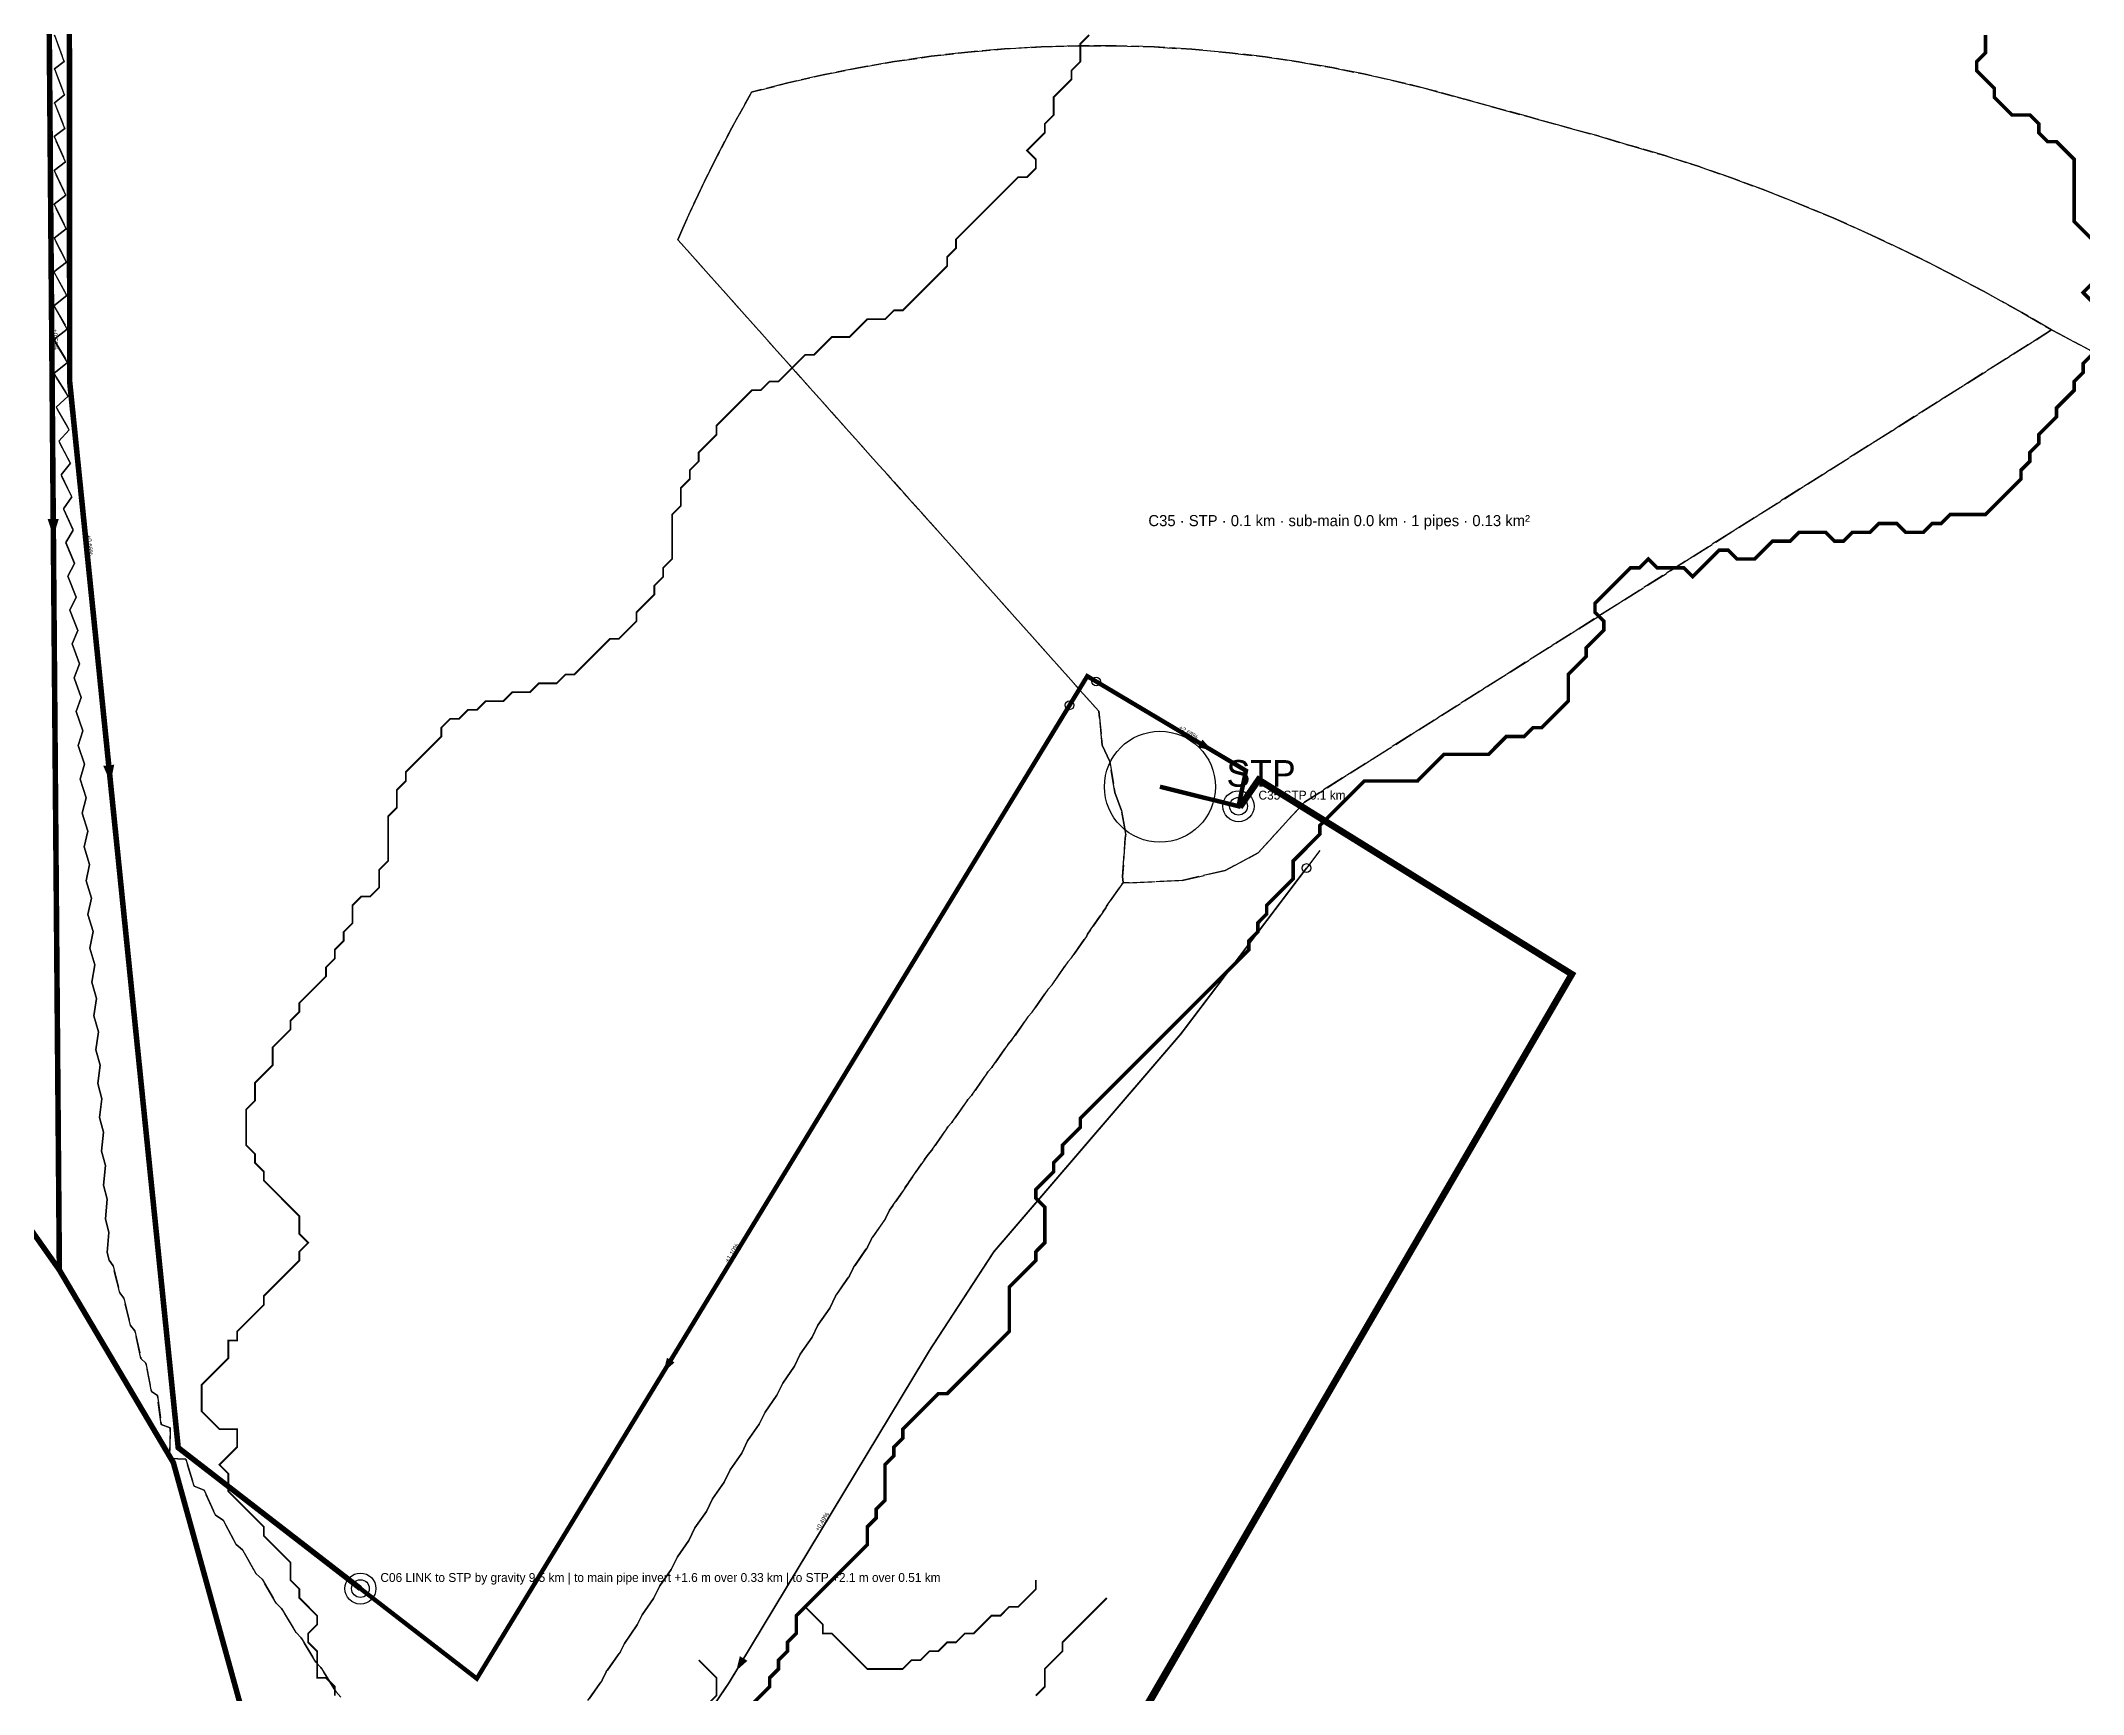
# Model space of a CAD drawing. Header units: metres. Extents: x 442821 to 452274, y 2561971 to 2571293.
# Drawn here: x 443883 to 444803, y 2562944 to 2563689 of the extents above; entities that cross this region are included whole.
import ezdxf
from ezdxf.enums import TextEntityAlignment as Align

# ---------------------------------------------------------------- set-up
doc = ezdxf.new("R2010")
doc.units = ezdxf.units.M
doc.header["$LTSCALE"] = 8
doc.linetypes.add('DASHED', pattern=[1.524, 1.27, -0.254])
for name, color, linetype in [('A_ARROWS', 7, 'Continuous'), ('A_BUILT_2006', 252, 'Continuous'), ('A_CATCH_LABEL', 7, 'Continuous'), ('A_CATCHMENTS', 7, 'Continuous'), ('A_DIRECT_LINK', 6, 'Continuous'), ('A_GRADIENT', 8, 'Continuous'), ('A_HEAD_GAP', 8, 'Continuous'), ('A_HEADS', 8, 'Continuous'), ('A_MAIN_PIPE', 5, 'Continuous'), ('A_OUTLET_LABEL', 7, 'Continuous'), ('A_OUTLETS', 7, 'Continuous'), ('A_STP', 6, 'Continuous'), ('A_STREAMS', 5, 'Continuous')]:
    doc.layers.add(name, color=color, linetype=linetype)

msp = doc.modelspace()

# ---------------------------------------------------------------- linework, layer by layer
at = {"layer": 'A_ARROWS', "color": 1}
for points in [[(443888.1899397363, 2563465.087129984), (443885.62462397665, 2563473.0664253826), (443890.62445690087, 2563473.107299944)], [(444196.0535400715, 2562954.1401409484), (444197.6490700511, 2562960.652765925), (444201.0734241339, 2562958.585449037)]]:
    msp.add_solid(points, dxfattribs=at)
at = {"layer": 'A_ARROWS', "color": 3}
msp.add_solid([(444410.67340767547, 2563368.702981125), (444404.15071071935, 2563370.2568229507), (444406.19608274737, 2563373.6943297894)], dxfattribs=at)
at = {"layer": 'A_ARROWS', "color": 2}
for points in [[(443913.95677167096, 2563354.186103121), (443910.65893184475, 2563361.891572119), (443915.63319174154, 2563362.3982657925)], [(444163.169617607, 2563088.616300488), (444164.7912638496, 2563095.122471671), (444168.2072961527, 2563093.0414326745)]]:
    msp.add_solid(points, dxfattribs=at)
at = {"layer": 'A_BUILT_2006', "color": 252}
for points in [[(444422.4363999984, 2563343.666899999), (444425.8090999983, 2563359.6970000006), (444354.25019999826, 2563402.2756999987), (444079.06749999867, 2562950.5623999997), (443944.47139999736, 2563054.621099999), (443895.5492999991, 2563534.8939999994), (443894.21079999825, 2564981.6346000005), (443353.41749999893, 2565026.2808), (443356.76709999837, 2565236.2743999995), (445139.6900999992, 2565926.0664), (445353.0576999984, 2566067.003599998)], [(444423.4387999986, 2563343.2232), (444431.4790999985, 2563355.293899999), (444572.93549999833, 2563267.7827000003), (444295.20620000013, 2562786.9441999993), (444363.07689999865, 2562577.1103000003), (444377.69669999887, 2562576.4770999993), (444569.2371999993, 2562603.9673), (444800.0681999989, 2562694.2923000013), (445148.6667999979, 2563361.1665000003), (445469.39109999867, 2563197.4549000002), (445714.5925000004, 2563159.338600001), (445807.53149999847, 2563389.6783000007), (445994.13789999846, 2563715.0145999994), (446180.5650999999, 2564037.675), (446320.7978999985, 2564284.9038999993), (446551.38389999827, 2564695.0645000003), (447061.5694999988, 2565726.9025999997)]]:
    msp.add_lwpolyline(points, dxfattribs=at)
at = {"layer": 'A_CATCHMENTS', "color": 1, "linetype": 'DASHED'}
for points in [[(443888.71573819465, 2563691.155161294), (443893.05928798154, 2563679.2650139397), (443888.6750417471, 2563675.9090654394), (443893.2365214622, 2563664.193985799), (443888.63505417004, 2563660.6629753797), (443893.4130400985, 2563649.122956996), (443888.5958021605, 2563645.4168913336), (443893.58881657146, 2563634.0519275065), (443888.5573137737, 2563630.17081353), (443893.76382215146, 2563618.980897304), (443888.519618511, 2563614.924742211), (443893.938026607, 2563603.909866361), (443888.4827474118, 2563599.678677629), (443894.11139810394, 2563588.8388346466), (443888.44673315797, 2563584.4326200522), (443894.2839030996, 2563573.7678021304), (443888.41161018104, 2563569.186569762), (443894.4555062258, 2563558.69676878), (443888.3774147831, 2563553.9405270545), (443894.6261701629, 2563543.6257345607), (443888.3441852654, 2563538.694492243), (443894.8559963727, 2563528.4601788037), (443889.49378363363, 2563523.4581272695), (443895.2978221196, 2563513.347808872), (443890.64277537, 2563508.221757336), (443895.843002215, 2563498.254168697), (443891.7213470529, 2563492.9848117055), (443896.4498092086, 2563483.1668060315), (443892.7515834775, 2563477.7474709256), (443897.0993842513, 2563468.083799853), (443893.7472086301, 2563462.509847192), (443897.7798510595, 2563453.0039404063), (443894.71720012015, 2563447.2720138985), (443898.48335805134, 2563437.9264279045), (443895.66767778015, 2563432.034021076), (443899.2045066148, 2563422.850712429), (443896.6029569632, 2563416.795904003), (443899.93946256797, 2563407.7764034164), (443897.5261679624, 2563401.55768827), (443900.6854277569, 2563392.70321584), (443898.43963667215, 2563386.3193928925), (443901.44031226926, 2563377.630936813), (443899.345127375, 2563371.0810322934), (443902.2025236899, 2563362.559404128), (443900.2440026011, 2563355.842617611), (443902.9708273822, 2563347.4884920213), (443901.1373313248, 2563340.604157585), (443903.7442513504, 2563332.4181014816), (443902.0259639816, 2563325.3656591685), (443904.5220199281, 2563317.3481534976), (443902.9105855998, 2563310.1271279603), (443905.303506591, 2563302.2785842493), (443903.79175415006, 2563294.888568523), (443906.08819975576, 2563287.209341625), (443904.6699286974, 2563279.6499846084), (443906.87567757675, 2563272.140382655), (443905.54549038695, 2563264.411379334), (443907.66558909713, 2563257.071671589), (443906.4187583025, 2563249.1727553075), (443908.457639958, 2563242.003178443), (443907.2900016046, 2563233.934114729), (443909.2515814314, 2563226.934877881), (443908.1594489266, 2563218.6954594683), (443910.04720190866, 2563211.866748347), (443909.0272957254, 2563203.4567911234), (443910.8443202241, 2563196.7987713874), (443909.8937100887, 2563188.2181110675), (443911.6427803714, 2563181.730931111), (443910.75883736345, 2563172.9794204896), (443912.4424472823, 2563166.66321376), (443911.6228038756, 2563157.740720422), (443913.2432034277, 2563151.5956073613), (443912.4857199434, 2563142.502011767), (443913.3506279965, 2563139.188263309), (443915.07122971956, 2563136.6326419134), (443918.1523087914, 2563124.41773814), (443919.97002466535, 2563121.982474567), (443922.9341167732, 2563109.635452156), (443924.9049653445, 2563107.335989137), (443927.6809725728, 2563094.8324813237), (443929.9109448862, 2563092.696739949), (443932.35737543786, 2563079.9878161475), (443935.0890768704, 2563078.075026747), (443936.8551383485, 2563065.0374310934), (443940.90560636733, 2563063.5183427124), (443940.61409322865, 2563049.734011435), (443947.88268572424, 2563049.3917897022), (443951.6928309377, 2563037.2191170184), (443956.09551369585, 2563035.437740922), (443961.33472043887, 2563024.161820682), (443964.7307591218, 2563021.9665446864), (443970.5337650565, 2563010.9818969085), (443973.4739586414, 2563008.6349830986), (443979.59736500715, 2562997.764467378), (443982.2613401331, 2562995.3605692666), (443988.6018724504, 2562984.53067464), (443991.0710976524, 2562982.1150980033), (443997.5753294614, 2562971.288283779), (443999.89374772925, 2562968.8863027887), (444006.5304584288, 2562958.0408177297), (444008.7897497178, 2562955.597426999), (444015.4632778643, 2562944.7871739855), (444017.74258536776, 2562942.2271048883)], [(444129.1310438626, 2562940.7016401086), (444135.5329402568, 2562949.8186586234), (444137.36013388576, 2562953.558051829), (444143.7805324521, 2562962.7161147203), (444145.589202803, 2562966.414476406), (444151.41927862476, 2562974.743691979), (444153.6755383017, 2562979.3578538536), (444158.7892600451, 2562986.672819067), (444161.58928531565, 2562992.406371806), (444166.7254096737, 2562999.759834964), (444169.5030500547, 2563005.4548789607), (444174.6615415204, 2563012.846861596), (444177.4168325525, 2563018.503375299), (444182.59765555186, 2563025.9338989835), (444185.3306328411, 2563031.551860796), (444190.5337517346, 2563039.020947146), (444193.24445095565, 2563044.600335436), (444198.46983003506, 2563052.108006105), (444201.1582869283, 2563057.648799195), (444206.4058904197, 2563065.1950758793), (444209.0721407942, 2563070.697252055), (444214.34193285473, 2563078.2821564903), (444216.98601258564, 2563083.7456939938), (444222.2779573063, 2563091.3692479576), (444224.89990233805, 2563096.794124992), (444230.21396374085, 2563104.456350303), (444232.8138100838, 2563109.842545027), (444238.1610362698, 2563117.559459766), (444240.7303787728, 2563122.889344023), (444247.0525578217, 2563132.021472138), (444248.87356179394, 2563135.7980900896), (444255.21487890626, 2563144.9708056888), (444257.01673964615, 2563148.7068393063), (444263.3772050411, 2563157.9201359455), (444265.1599124021, 2563161.615591626), (444273.67567401193, 2563173.968006951), (444273.799032596, 2563174.222213913), (444282.47248877183, 2563186.8079187972), (444284.2267525456, 2563188.681592198), (444291.4739017961, 2563199.1938331267), (444293.2518250424, 2563201.105542067), (444300.47526528826, 2563211.5797776324), (444302.27693900804, 2563213.5294563244), (444309.47658265586, 2563223.9657502347), (444311.3020916512, 2563225.953337372), (444318.4778570048, 2563236.3517490462), (444320.3272804216, 2563238.3771873936), (444327.479091164, 2563248.737772339), (444329.3525029911, 2563250.8010083907), (444336.48028772336, 2563261.1238185395), (444338.3777572282, 2563263.224802197), (444345.4814490517, 2563273.509886201), (444347.09676928085, 2563275.307697483), (444353.9899619814, 2563285.286920612), (444354.34848809405, 2563285.9776608516), (444362.6140854399, 2563297.955197266), (444362.95261307264, 2563298.6056021405), (444370.37541425455, 2563309.3719320893), (444373.1962835028, 2563309.1390976137), (444397.10369488294, 2563310.2214263165), (444416.48783929617, 2563314.7327511827), (444431.3487167421, 2563322.673072212), (444452.1144888954, 2563345.511294917), (444788.9140624092, 2563558.29038586), (444792.4403331722, 2563556.51201976), (444808.4546484745, 2563548.022183538)]]:
    msp.add_lwpolyline(points, dxfattribs=at)
at = {"layer": 'A_CATCHMENTS', "color": 2, "linetype": 'DASHED'}
for points in [[(444017.74258536776, 2562942.2271048883), (444015.4632778643, 2562944.7871739855), (444008.7897497178, 2562955.597426999), (444006.5304584288, 2562958.0408177297), (443999.89374772925, 2562968.8863027887), (443997.5753294614, 2562971.288283779), (443991.0710976524, 2562982.1150980033), (443988.6018724504, 2562984.53067464), (443982.2613401331, 2562995.3605692666), (443979.59736500715, 2562997.764467378), (443973.4739586414, 2563008.6349830986), (443970.5337650565, 2563010.9818969085), (443964.7307591218, 2563021.9665446864), (443961.33472043887, 2563024.161820682), (443956.09551369585, 2563035.437740922), (443951.6928309377, 2563037.2191170184), (443947.88268572424, 2563049.3917897022), (443940.61409322865, 2563049.734011435), (443940.90560636733, 2563063.5183427124), (443936.8551383485, 2563065.0374310934), (443935.0890768704, 2563078.075026747), (443932.35737543786, 2563079.9878161475), (443929.9109448862, 2563092.696739949), (443927.6809725728, 2563094.8324813237), (443927.6809725728, 2563094.8324813237), (443924.9049653445, 2563107.335989137), (443922.9341167732, 2563109.635452156), (443919.97002466535, 2563121.982474567), (443918.1523087914, 2563124.41773814), (443915.07122971956, 2563136.6326419134), (443913.3506279965, 2563139.188263309), (443912.4857199434, 2563142.502011767), (443913.2432034277, 2563151.5956073613), (443911.6228038756, 2563157.740720422), (443912.4424472823, 2563166.66321376), (443910.75883736345, 2563172.9794204896), (443911.6427803714, 2563181.730931111), (443909.8937100887, 2563188.2181110675), (443910.8443202241, 2563196.7987713874), (443909.0272957254, 2563203.4567911234), (443910.04720190866, 2563211.866748347), (443908.1594489266, 2563218.6954594683), (443909.2515814314, 2563226.934877881), (443907.2900016046, 2563233.934114729), (443908.457639958, 2563242.003178443), (443906.4187583025, 2563249.1727553075), (443907.66558909713, 2563257.071671589), (443905.54549038695, 2563264.411379334), (443906.87567757675, 2563272.140382655), (443904.6699286974, 2563279.6499846084), (443906.08819975576, 2563287.209341625), (443903.79175415006, 2563294.888568523), (443905.303506591, 2563302.2785842493), (443902.9105855998, 2563310.1271279603), (443904.5220199281, 2563317.3481534976), (443902.0259639816, 2563325.3656591685), (443903.7442513504, 2563332.4181014816), (443901.1373313248, 2563340.604157585), (443902.9708273822, 2563347.4884920213), (443900.2440026011, 2563355.842617611), (443902.2025236899, 2563362.559404128), (443899.345127375, 2563371.0810322934), (443901.44031226926, 2563377.630936813), (443898.43963667215, 2563386.3193928925), (443900.6854277569, 2563392.70321584), (443897.5261679624, 2563401.55768827), (443899.93946256797, 2563407.7764034164), (443896.6029569632, 2563416.795904003), (443899.2045066148, 2563422.850712429), (443895.66767778015, 2563432.034021076), (443898.48335805134, 2563437.9264279045), (443894.71720012015, 2563447.2720138985), (443897.7798510595, 2563453.0039404063), (443893.7472086301, 2563462.509847192), (443897.0993842513, 2563468.083799853), (443892.7515834775, 2563477.7474709256), (443896.4498092086, 2563483.1668060315), (443891.7213470529, 2563492.9848117055), (443895.843002215, 2563498.254168697), (443890.64277537, 2563508.221757336), (443895.2978221196, 2563513.347808872), (443889.49378363363, 2563523.4581272695), (443894.8559963727, 2563528.4601788037), (443888.3441852654, 2563538.694492243), (443894.6261701629, 2563543.6257345607), (443888.3774147831, 2563553.9405270545), (443894.4555062258, 2563558.69676878), (443888.41161018104, 2563569.186569762), (443894.2839030996, 2563573.7678021304), (443888.44673315797, 2563584.4326200522), (443894.11139810394, 2563588.8388346466), (443888.4827474118, 2563599.678677629), (443893.938026607, 2563603.909866361), (443888.519618511, 2563614.924742211), (443893.76382215146, 2563618.980897304), (443888.5573137737, 2563630.17081353), (443893.58881657146, 2563634.0519275065), (443888.5958021605, 2563645.4168913336), (443893.4130400985, 2563649.122956996), (443888.63505417004, 2563660.6629753797), (443893.2365214622, 2563664.193985799), (443888.6750417471, 2563675.9090654394), (443893.05928798154, 2563679.2650139397), (443888.71573819465, 2563691.155161294)], [(444808.4546484745, 2563548.022183538), (444792.4403331722, 2563556.51201976), (444788.9140624092, 2563558.29038586), (444775.4975935515, 2563566.1342941653), (444758.5547150298, 2563575.5714815175), (444741.61148511316, 2563584.54044589), (444724.6679038336, 2563593.0411872654), (444707.72397115926, 2563601.07370566), (444690.7796871007, 2563608.6380010694), (444674.78244703467, 2563615.337323369), (444659.73232513486, 2563621.270533472), (444644.681926064, 2563626.834381486), (444629.63124978956, 2563632.0288674235), (444614.580296312, 2563636.8539912845), (444599.52906566253, 2563641.3097530585), (444597.82522618474, 2563641.77233589), (444584.5015063098, 2563645.726213501), (444571.1676664719, 2563649.352344281), (444569.49742873025, 2563649.850782077), (444555.3445639023, 2563653.7185064023), (444554.4933501077, 2563653.9739876185), (444539.5221605625, 2563658.0858437014), (444539.4892704296, 2563658.095773217), (444524.4852059315, 2563662.2377735004), (444523.68998242804, 2563662.4367531855), (444509.48114142293, 2563666.3797855536), (444494.4767982058, 2563670.150390337), (444479.4721599613, 2563673.5278931214), (444464.46722671745, 2563676.512293899), (444449.4619984741, 2563679.103592671), (444434.4564752038, 2563681.3017894416), (444418.4342696054, 2563683.229148479), (444401.39529631875, 2563684.7719522524), (444384.3559426748, 2563685.807936489), (444367.31620869704, 2563686.3371011885), (444350.2760943619, 2563686.3594463505), (444333.48926611384, 2563685.882183908), (444316.9557462758, 2563684.9350428814), (444300.4218683988, 2563683.510811339), (444283.8876324828, 2563681.6094892807), (444267.3530385278, 2563679.2310767067), (444251.12463545013, 2563676.4285130734), (444235.2024493125, 2563673.236522439), (444219.27993117744, 2563669.6021653423), (444203.3570810803, 2563665.525441792), (444202.9616966094, 2563665.413229421), (444202.4135941119, 2563664.480031212), (444194.04792595934, 2563649.401099322), (444186.1732817727, 2563634.322621718), (444178.78966155386, 2563619.2445984036), (444171.897065301, 2563604.167029375), (444169.6680050598, 2563598.9171008393), (444359.47980649455, 2563386.46074737), (444361.0336972031, 2563371.2528187516), (444364.47017052065, 2563363.8887956184), (444366.7073543279, 2563349.9268855513), (444369.74613384006, 2563341.796829667), (444371.6978130501, 2563331.065584923), (444371.3143602366, 2563329.250753809), (444370.2109840691, 2563312.0533736525), (444370.37541425455, 2563309.3719320893), (444362.95261307264, 2563298.6056021405), (444362.6140854399, 2563297.955197266), (444354.34848809405, 2563285.9776608516), (444353.9899619814, 2563285.286920612), (444347.09676928085, 2563275.307697483), (444345.4814490517, 2563273.509886201), (444338.3777572282, 2563263.224802197), (444336.48028772336, 2563261.1238185395), (444329.3525029911, 2563250.8010083907), (444327.479091164, 2563248.737772339), (444320.3272804216, 2563238.3771873936), (444318.4778570048, 2563236.3517490462), (444311.3020916512, 2563225.953337372), (444309.47658265586, 2563223.9657502347), (444302.27693900804, 2563213.5294563244), (444300.47526528826, 2563211.5797776324), (444293.2518250424, 2563201.105542067), (444291.4739017961, 2563199.1938331267), (444284.2267525456, 2563188.681592198), (444282.47248877183, 2563186.8079187972), (444273.799032596, 2563174.222213913), (444273.67567401193, 2563173.968006951), (444265.1599124021, 2563161.615591626), (444263.3772050411, 2563157.9201359455), (444257.01673964615, 2563148.7068393063), (444255.21487890626, 2563144.9708056888), (444248.87356179394, 2563135.7980900896), (444247.0525578217, 2563132.021472138), (444240.7303787728, 2563122.889344023), (444238.1610362698, 2563117.559459766), (444232.8138100838, 2563109.842545027), (444230.21396374085, 2563104.456350303), (444224.89990233805, 2563096.794124992), (444222.2779573063, 2563091.3692479576), (444216.98601258564, 2563083.7456939938), (444214.34193285473, 2563078.2821564903), (444209.0721407942, 2563070.697252055), (444206.4058904197, 2563065.1950758793), (444201.1582869283, 2563057.648799195), (444198.46983003506, 2563052.108006105), (444193.24445095565, 2563044.600335436), (444190.5337517346, 2563039.020947146), (444185.3306328411, 2563031.551860796), (444182.59765555186, 2563025.9338989835), (444177.4168325525, 2563018.503375299), (444174.6615415204, 2563012.846861596), (444169.5030500547, 2563005.4548789607), (444166.7254096737, 2562999.759834964), (444161.58928531565, 2562992.406371806), (444158.7892600451, 2562986.672819067), (444153.6755383017, 2562979.3578538536), (444151.41927862476, 2562974.743691979), (444145.589202803, 2562966.414476406), (444143.7805324521, 2562962.7161147203), (444137.36013388576, 2562953.558051829), (444135.5329402568, 2562949.8186586234), (444129.1310438626, 2562940.7016401086)]]:
    msp.add_lwpolyline(points, dxfattribs=at)
at = {"layer": 'A_CATCHMENTS', "color": 3, "linetype": 'DASHED'}
msp.add_lwpolyline([(444366.7073543279, 2563349.9268855513), (444364.47017052065, 2563363.8887956184), (444361.0336972031, 2563371.2528187516), (444359.47980649455, 2563386.46074737), (444169.6680050598, 2563598.9171008393), (444171.897065301, 2563604.167029375), (444178.78966155386, 2563619.2445984036), (444186.1732817727, 2563634.322621718), (444194.04792595934, 2563649.401099322), (444202.4135941119, 2563664.480031212), (444202.9616966094, 2563665.413229421), (444203.3570810803, 2563665.525441792), (444219.27993117744, 2563669.6021653423), (444235.2024493125, 2563673.236522439), (444251.12463545013, 2563676.4285130734), (444267.3530385278, 2563679.2310767067), (444283.8876324828, 2563681.6094892807), (444300.4218683988, 2563683.510811339), (444316.9557462758, 2563684.9350428814), (444333.48926611384, 2563685.882183908), (444350.2760943619, 2563686.3594463505), (444367.31620869704, 2563686.3371011885), (444384.3559426748, 2563685.807936489), (444401.39529631875, 2563684.7719522524), (444418.4342696054, 2563683.229148479), (444434.4564752038, 2563681.3017894416), (444449.4619984741, 2563679.103592671), (444464.46722671745, 2563676.512293899), (444479.4721599613, 2563673.5278931214), (444494.4767982058, 2563670.150390337), (444509.48114142293, 2563666.3797855536), (444523.68998242804, 2563662.4367531855), (444524.4852059315, 2563662.2377735004), (444539.4892704296, 2563658.095773217), (444539.5221605625, 2563658.0858437014), (444554.4933501077, 2563653.9739876185), (444555.3445639023, 2563653.7185064023), (444569.49742873025, 2563649.850782077), (444571.1676664719, 2563649.352344281), (444584.5015063098, 2563645.726213501), (444597.82522618474, 2563641.77233589), (444599.52906566253, 2563641.3097530585), (444614.580296312, 2563636.8539912845), (444629.63124978956, 2563632.0288674235), (444644.681926064, 2563626.834381486), (444659.73232513486, 2563621.270533472), (444674.78244703467, 2563615.337323369), (444690.7796871007, 2563608.6380010694), (444707.72397115926, 2563601.07370566), (444724.6679038336, 2563593.0411872654), (444741.61148511316, 2563584.54044589), (444758.5547150298, 2563575.5714815175), (444775.4975935515, 2563566.1342941653), (444788.9140624092, 2563558.29038586), (444452.1144888954, 2563345.511294917), (444431.3487167421, 2563322.673072212), (444416.48783929617, 2563314.7327511827), (444397.10369488294, 2563310.2214263165), (444373.1962835028, 2563309.1390976137), (444370.37541425455, 2563309.3719320893), (444370.2109840691, 2563312.0533736525), (444371.3143602366, 2563329.250753809), (444371.6978130501, 2563331.065584923), (444369.74613384006, 2563341.796829667), (444366.7073543279, 2563349.9268855513)], close=True, dxfattribs=at)
at = {"layer": 'A_DIRECT_LINK', "color": 6, "linetype": 'DASHED', "const_width": 2}
for points in [[(444017.2421645094, 2564966.77642266), (444017.4088356091, 2564881.202522204), (444017.5037860774, 2564832.452127299), (444017.6723113334, 2564745.926247867), (443923.6112292661, 2564746.237779832), (443923.6609762327, 2564652.858841378), (443923.9490228398, 2564112.172881544), (443924.0230950747, 2563973.133515925), (443895.1438281394, 2563973.1551887575), (443895.5492999991, 2563534.8939999994), (443944.47139999736, 2563054.621099999), (444079.06749999867, 2562950.5623999997), (444354.25019999826, 2563402.2756999987), (444425.8090999983, 2563359.6970000006), (444422.4363999984, 2563343.666899999), (444387.0185, 2563352.4576)], [(443894.41, 2564767.41), (443894.4089989432, 2564767.4078832436), (443895.1438281394, 2563973.1551887575), (443895.5492999991, 2563534.8939999994), (443944.47139999736, 2563054.621099999), (444079.06749999867, 2562950.5623999997), (444354.25019999826, 2563402.2756999987), (444425.8090999983, 2563359.6970000006), (444422.4363999984, 2563343.666899999), (444387.0185, 2563352.4576)], [(444026.61, 2562991.12), (444026.60915323684, 2562991.1189047433), (444079.06749999867, 2562950.5623999997), (444354.25019999826, 2563402.2756999987), (444425.8090999983, 2563359.6970000006), (444422.4363999984, 2563343.666899999), (444387.0185, 2563352.4576)]]:
    msp.add_lwpolyline(points, dxfattribs=at)
at = {"layer": 'A_HEAD_GAP', "color": 8, "linetype": 'DASHED'}
for points in [[(444351.47501031443, 2563397.720217077), (444346.27241282363, 2563389.1801363192)], [(444351.47501031443, 2563397.720217077), (444354.25019999826, 2563402.2756999987), (444358.25984659867, 2563399.8898955816)], [(444459.1343116196, 2563323.761048951), (444453.0931843017, 2563315.792060262)]]:
    msp.add_lwpolyline(points, dxfattribs=at)
at = {"layer": 'A_HEADS', "color": 3}
msp.add_circle((444358.25984659867, 2563399.8898955816), 2, dxfattribs=at)
at = {"layer": 'A_HEADS', "color": 2}
msp.add_circle((444346.27241282363, 2563389.1801363192), 2, dxfattribs=at)
at = {"layer": 'A_HEADS', "color": 1}
msp.add_circle((444453.0931843017, 2563315.792060262), 2, dxfattribs=at)
at = {"layer": 'A_MAIN_PIPE', "color": 5, "const_width": 3}
msp.add_lwpolyline([(446687.5383009348, 2565015.595909077), (446544.67057826417, 2564719.1232096213), (446459.18373294757, 2564552.401085006), (446339.9880427637, 2564343.1633001994), (446145.93442231155, 2563995.142253191), (445981.33808070736, 2563710.8946964727), (445841.6437686448, 2563460.659667908), (445796.6986421551, 2563382.9167464133), (445742.6430170526, 2563253.547666112), (445717.13362093683, 2563162.442679984), (445463.7099178581, 2563198.7328327917), (445149.70139900455, 2563362.721807821), (444801.6803519965, 2562690.367010199), (444568.4515875094, 2562596.8325577746), (444339.1707057545, 2562571.323161659), (444291.796112968, 2562785.116195772), (444572.70315352874, 2563267.972622249), (444431.49042503064, 2563355.5852505746), (444422.98729299207, 2563343.2860774477)], dxfattribs=at)
at = {"layer": 'A_OUTLETS', "color": 6}
for centre, radius in [((444422.44, 2563343.67), 7), ((444422.44, 2563343.67), 4), ((444026.61, 2562991.12), 7), ((444026.61, 2562991.12), 4)]:
    msp.add_circle(centre, radius, dxfattribs=at)
at = {"layer": 'A_SECONDARY_HEADER', "color": 1, "const_width": 2.5}
for points in [[(443884.03632105066, 2563973.163524535), (443890.8908945918, 2563134.702588491)], [(443890.8908945918, 2563134.702588491), (443942.2850504622, 2563047.859415218), (444032.6557799265, 2562721.503291055)]]:
    msp.add_lwpolyline(points, dxfattribs=at)
at = {"layer": 'A_SECONDARY_HEADER', "color": 2, "const_width": 2.5}
msp.add_lwpolyline([(443895.1438281394, 2563973.1551887575), (443895.5492999991, 2563534.8939999994), (443944.47139999736, 2563054.621099999), (444026.6079396722, 2562991.119842972)], dxfattribs=at)
at = {"layer": 'A_SECONDARY_HEADER', "color": 1, "linetype": 'DASHED', "const_width": 2.5}
msp.add_lwpolyline([(443565.4289416748, 2563626.130983289), (443601.5153178489, 2563544.940382408), (443890.8908945918, 2563134.702588491)], dxfattribs=at)
at = {"layer": 'A_SECONDARY_MAIN_BRANCH', "color": 3, "const_width": 0.8}
msp.add_lwpolyline([(444358.25984659867, 2563399.8898955816), (444425.8090999983, 2563359.6970000006), (444422.4363999984, 2563343.666899999)], dxfattribs=at)
at = {"layer": 'A_SECONDARY_MAIN_BRANCH', "color": 2, "const_width": 0.8}
msp.add_lwpolyline([(444346.27241282363, 2563389.1801363192), (444079.06749999867, 2562950.5623999997), (444026.6079396722, 2562991.119842972)], dxfattribs=at)
at = {"layer": 'A_SECONDARY_MAIN_BRANCH', "color": 1, "linetype": 'DASHED', "const_width": 0.8}
msp.add_lwpolyline([(444453.0931843017, 2563315.792060262), (444396.4549114733, 2563241.079224099), (444312.16159671, 2563142.917747109), (444283.4599860275, 2563098.922308538), (444192.9585471544, 2562949.01351924), (444102.3866924068, 2562814.078519289), (444065.0008748532, 2562737.374427139), (444032.6557799265, 2562721.503291055)], dxfattribs=at)
at = {"layer": 'A_STP', "color": 6}
msp.add_circle((444387.0185, 2563352.4576), 25, dxfattribs=at)
at = {"layer": 'A_STREAMS', "color": 5}
for points, const_width in [([(444355.110941, 2563691.169572), (444351.110389, 2563687.168176), (444351.110389, 2563683.166781), (444351.110389, 2563679.165386), (444347.109838, 2563675.163991), (444347.109838, 2563671.162595), (444343.109286, 2563667.1612), (444339.108734, 2563663.159805), (444339.108734, 2563659.15841), (444339.108734, 2563655.157014), (444335.108182, 2563651.155619), (444335.108182, 2563647.154224), (444331.107631, 2563643.152829), (444327.107079, 2563639.151433), (444331.107631, 2563635.150038), (444331.107631, 2563631.148643), (444327.107079, 2563627.147248), (444323.106527, 2563627.147248), (444319.105976, 2563623.145852), (444315.105424, 2563619.144457), (444311.104872, 2563615.143062), (444307.104321, 2563611.141667), (444303.103769, 2563607.140271), (444299.103217, 2563603.138876), (444295.102666, 2563599.137481), (444295.102666, 2563595.136086), (444291.102114, 2563591.13469), (444291.102114, 2563587.133295), (444287.101562, 2563583.1319), (444283.10101, 2563579.130505), (444279.100459, 2563575.129109), (444275.099907, 2563571.127714), (444271.099355, 2563567.126319), (444267.098804, 2563567.126319), (444263.098252, 2563563.124924), (444259.0977, 2563563.124924), (444255.097149, 2563563.124924), (444251.096597, 2563559.123528), (444247.096045, 2563555.122133), (444243.095494, 2563555.122133), (444239.094942, 2563555.122133), (444235.09439, 2563551.120738), (444231.093838, 2563547.119343), (444227.093287, 2563547.119343), (444223.092735, 2563543.117947), (444219.092183, 2563539.116552), (444215.091632, 2563535.115157), (444211.09108, 2563535.115157), (444207.090528, 2563531.113762), (444203.089977, 2563531.113762), (444199.089425, 2563527.112366), (444195.088873, 2563523.110971), (444191.088322, 2563519.109576), (444187.08777, 2563515.108181), (444187.08777, 2563511.106785), (444183.087218, 2563507.10539), (444179.086666, 2563503.103995), (444179.086666, 2563499.1026), (444175.086115, 2563495.101204), (444175.086115, 2563491.099809), (444171.085563, 2563487.098414), (444171.085563, 2563483.097019), (444171.085563, 2563479.095623), (444167.085011, 2563475.094228), (444167.085011, 2563471.092833), (444167.085011, 2563467.091438), (444167.085011, 2563463.090042), (444167.085011, 2563459.088647), (444167.085011, 2563455.087252), (444163.08446, 2563451.085856), (444163.08446, 2563447.084461), (444159.083908, 2563443.083066), (444159.083908, 2563439.081671), (444155.083356, 2563435.080275), (444151.082805, 2563431.07888), (444151.082805, 2563427.077485), (444147.082253, 2563423.07609), (444143.081701, 2563419.074694), (444139.08115, 2563419.074694), (444135.080598, 2563415.073299), (444131.080046, 2563411.071904), (444127.079494, 2563407.070509), (444123.078943, 2563403.069113), (444119.078391, 2563403.069113), (444115.077839, 2563399.067718), (444111.077288, 2563399.067718), (444107.076736, 2563399.067718), (444103.076184, 2563395.066323), (444099.075633, 2563395.066323), (444095.075081, 2563395.066323), (444091.074529, 2563391.064928), (444087.073978, 2563391.064928), (444083.073426, 2563391.064928), (444079.072874, 2563387.063532), (444075.072322, 2563387.063532), (444071.071771, 2563383.062137), (444067.071219, 2563383.062137), (444063.070667, 2563379.060742), (444063.070667, 2563375.059347), (444059.070116, 2563371.057951), (444055.069564, 2563367.056556), (444051.069012, 2563363.055161), (444047.068461, 2563359.053766), (444047.068461, 2563355.05237), (444043.067909, 2563351.050975), (444043.067909, 2563347.04958), (444043.067909, 2563343.048185), (444039.067357, 2563339.046789), (444039.067357, 2563335.045394), (444039.067357, 2563331.043999), (444039.067357, 2563327.042604), (444039.067357, 2563323.041208), (444039.067357, 2563319.039813), (444035.066806, 2563315.038418), (444035.066806, 2563311.037023), (444035.066806, 2563307.035627), (444031.066254, 2563303.034232), (444027.065702, 2563303.034232), (444023.06515, 2563299.032837), (444023.06515, 2563295.031442), (444023.06515, 2563291.030046), (444019.064599, 2563287.028651), (444019.064599, 2563283.027256), (444015.064047, 2563279.025861), (444015.064047, 2563275.024465), (444011.063495, 2563271.02307), (444011.063495, 2563267.021675), (444007.062944, 2563263.02028), (444003.062392, 2563259.018884), (443999.06184, 2563255.017489), (443999.06184, 2563251.016094), (443995.061289, 2563247.014699), (443995.061289, 2563243.013303), (443991.060737, 2563239.011908), (443987.060185, 2563235.010513), (443987.060185, 2563231.009118), (443987.060185, 2563227.007722), (443983.059634, 2563223.006327), (443979.059082, 2563219.004932), (443979.059082, 2563215.003536), (443979.059082, 2563211.002141), (443975.05853, 2563207.000746), (443975.05853, 2563202.999351), (443975.05853, 2563198.997955), (443975.05853, 2563194.99656), (443975.05853, 2563190.995165), (443979.059082, 2563186.99377), (443979.059082, 2563182.992374), (443983.059634, 2563178.990979), (443983.059634, 2563174.989584), (443987.060185, 2563170.988189), (443991.060737, 2563166.986793), (443995.061289, 2563162.985398), (443999.06184, 2563158.984003), (443999.06184, 2563154.982608), (443999.06184, 2563150.981212), (444003.062392, 2563146.979817), (443999.06184, 2563142.978422), (443999.06184, 2563138.977027), (443995.061289, 2563134.975631), (443991.060737, 2563130.974236), (443987.060185, 2563126.972841), (443983.059634, 2563122.971446), (443983.059634, 2563118.97005), (443979.059082, 2563114.968655), (443975.05853, 2563110.96726), (443971.057978, 2563106.965865), (443971.057978, 2563102.964469), (443967.057427, 2563102.964469), (443967.057427, 2563098.963074), (443967.057427, 2563094.961679), (443963.056875, 2563090.960284), (443959.056323, 2563086.958888), (443955.055772, 2563082.957493), (443955.055772, 2563078.956098), (443955.055772, 2563074.954703), (443955.055772, 2563070.953307), (443959.056323, 2563066.951912), (443963.056875, 2563062.950517), (443967.057427, 2563062.950517), (443971.057978, 2563062.950517), (443971.057978, 2563058.949122), (443971.057978, 2563054.947726), (443967.057427, 2563050.946331), (443963.056875, 2563046.944936), (443967.057427, 2563042.943541), (443967.057427, 2563038.942145), (443967.057427, 2563034.94075), (443971.057978, 2563030.939355), (443975.05853, 2563026.93796), (443979.059082, 2563022.936564), (443983.059634, 2563018.935169), (443983.059634, 2563014.933774), (443987.060185, 2563010.932379), (443991.060737, 2563006.930983), (443995.061289, 2563002.929588), (443995.061289, 2562998.928193), (443995.061289, 2562994.926797), (443999.06184, 2562990.925402), (443999.06184, 2562986.924007), (444003.062392, 2562982.922612), (444007.062944, 2562978.921216), (444007.062944, 2562974.919821), (444003.062392, 2562970.918426), (444003.062392, 2562966.917031), (444007.062944, 2562962.915635), (444007.062944, 2562958.91424), (444007.062944, 2562954.912845), (444007.062944, 2562950.91145), (444011.063495, 2562950.91145), (444015.064047, 2562946.910054), (444015.064047, 2562942.908659)], 0.8), ([(444759.166662, 2563691.169572), (444759.166662, 2563687.168176), (444759.166662, 2563683.166781), (444755.16611, 2563679.165386), (444755.16611, 2563675.163991), (444759.166662, 2563671.162595), (444763.167214, 2563667.1612), (444763.167214, 2563663.159805), (444767.167765, 2563659.15841), (444771.168317, 2563655.157014), (444775.168869, 2563655.157014), (444779.16942, 2563655.157014), (444783.169972, 2563651.155619), (444783.169972, 2563647.154224), (444787.170524, 2563643.152829), (444791.171075, 2563643.152829), (444795.171627, 2563639.151433), (444799.172179, 2563635.150038), (444799.172179, 2563631.148643), (444799.172179, 2563627.147248), (444799.172179, 2563623.145852), (444799.172179, 2563619.144457), (444799.172179, 2563615.143062), (444799.172179, 2563611.141667), (444799.172179, 2563607.140271), (444803.17273, 2563603.138876), (444807.173282, 2563599.137481)], 1.6), ([(444807.173282, 2563579.130505), (444803.17273, 2563575.129109), (444807.173282, 2563571.127714)], 1.6), ([(444807.173282, 2563547.119343), (444803.17273, 2563543.117947), (444803.17273, 2563539.116552), (444799.172179, 2563535.115157), (444799.172179, 2563531.113762), (444795.171627, 2563527.112366), (444791.171075, 2563523.110971), (444791.171075, 2563519.109576), (444787.170524, 2563515.108181), (444783.169972, 2563511.106785), (444783.169972, 2563507.10539), (444779.16942, 2563503.103995), (444779.16942, 2563499.1026), (444775.168869, 2563495.101204), (444775.168869, 2563491.099809), (444771.168317, 2563487.098414), (444767.167765, 2563483.097019), (444763.167214, 2563479.095623), (444759.166662, 2563475.094228), (444755.16611, 2563475.094228), (444751.165558, 2563475.094228), (444747.165007, 2563475.094228), (444743.164455, 2563475.094228), (444739.163903, 2563471.092833), (444735.163352, 2563471.092833), (444731.1628, 2563467.091438), (444727.162248, 2563467.091438), (444723.161697, 2563467.091438), (444719.161145, 2563471.092833), (444715.160593, 2563471.092833), (444711.160042, 2563471.092833), (444707.15949, 2563467.091438), (444703.158938, 2563467.091438), (444699.158386, 2563467.091438), (444695.157835, 2563463.090042), (444691.157283, 2563463.090042), (444687.156731, 2563467.091438), (444683.15618, 2563467.091438), (444679.155628, 2563467.091438), (444675.155076, 2563467.091438), (444671.154525, 2563463.090042), (444667.153973, 2563463.090042), (444663.153421, 2563463.090042), (444659.15287, 2563459.088647), (444655.152318, 2563455.087252), (444651.151766, 2563455.087252), (444647.151214, 2563455.087252), (444643.150663, 2563459.088647), (444639.150111, 2563459.088647), (444635.149559, 2563455.087252), (444631.149008, 2563451.085856), (444627.148456, 2563447.084461), (444623.147904, 2563451.085856), (444619.147353, 2563451.085856), (444615.146801, 2563451.085856), (444611.146249, 2563451.085856), (444607.145698, 2563455.087252), (444603.145146, 2563451.085856), (444599.144594, 2563451.085856), (444595.144042, 2563447.084461), (444591.143491, 2563443.083066), (444587.142939, 2563439.081671), (444583.142387, 2563435.080275), (444583.142387, 2563431.07888), (444587.142939, 2563427.077485), (444587.142939, 2563423.07609), (444583.142387, 2563419.074694), (444579.141836, 2563415.073299), (444579.141836, 2563411.071904), (444575.141284, 2563407.070509), (444571.140732, 2563403.069113), (444571.140732, 2563399.067718), (444571.140732, 2563395.066323), (444571.140732, 2563391.064928), (444567.140181, 2563387.063532), (444563.139629, 2563383.062137), (444559.139077, 2563379.060742), (444555.138526, 2563379.060742), (444551.137974, 2563375.059347), (444547.137422, 2563375.059347), (444543.13687, 2563375.059347), (444539.136319, 2563371.057951), (444535.135767, 2563367.056556), (444531.135215, 2563367.056556), (444527.134664, 2563367.056556), (444523.134112, 2563367.056556), (444519.13356, 2563367.056556), (444515.133009, 2563367.056556), (444511.132457, 2563363.055161), (444507.131905, 2563359.053766), (444503.131354, 2563355.05237), (444499.130802, 2563355.05237), (444495.13025, 2563355.05237), (444491.129698, 2563355.05237), (444487.129147, 2563355.05237), (444483.128595, 2563355.05237), (444479.128043, 2563355.05237), (444475.127492, 2563351.050975), (444471.12694, 2563347.04958), (444467.126388, 2563343.048185), (444463.125837, 2563339.046789), (444459.125285, 2563335.045394), (444459.125285, 2563331.043999), (444455.124733, 2563327.042604), (444451.124182, 2563323.041208), (444447.12363, 2563319.039813), (444447.12363, 2563315.038418), (444447.12363, 2563311.037023), (444443.123078, 2563307.035627), (444439.122526, 2563303.034232), (444435.121975, 2563299.032837), (444435.121975, 2563295.031442), (444431.121423, 2563291.030046), (444431.121423, 2563287.028651), (444427.120871, 2563283.027256), (444427.120871, 2563279.025861), (444423.12032, 2563275.024465), (444419.119768, 2563271.02307), (444415.119216, 2563267.021675), (444411.118665, 2563263.02028), (444407.118113, 2563259.018884), (444403.117561, 2563255.017489), (444399.11701, 2563251.016094), (444395.116458, 2563247.014699), (444391.115906, 2563243.013303), (444387.115354, 2563239.011908), (444383.114803, 2563235.010513), (444379.114251, 2563231.009118), (444375.113699, 2563227.007722), (444371.113148, 2563223.006327), (444367.112596, 2563219.004932), (444363.112044, 2563215.003536), (444359.111493, 2563211.002141), (444355.110941, 2563207.000746), (444351.110389, 2563202.999351), (444351.110389, 2563198.997955), (444347.109838, 2563194.99656), (444343.109286, 2563190.995165), (444343.109286, 2563186.99377), (444339.108734, 2563182.992374), (444339.108734, 2563178.990979), (444335.108182, 2563174.989584), (444331.107631, 2563170.988189), (444331.107631, 2563166.986793), (444335.108182, 2563162.985398), (444335.108182, 2563158.984003), (444335.108182, 2563154.982608), (444335.108182, 2563150.981212), (444335.108182, 2563146.979817), (444331.107631, 2563142.978422), (444331.107631, 2563138.977027), (444327.107079, 2563134.975631), (444323.106527, 2563130.974236), (444319.105976, 2563126.972841), (444319.105976, 2563122.971446), (444319.105976, 2563118.97005), (444319.105976, 2563114.968655), (444319.105976, 2563110.96726), (444319.105976, 2563106.965865), (444315.105424, 2563102.964469), (444311.104872, 2563098.963074), (444307.104321, 2563094.961679), (444303.103769, 2563090.960284), (444299.103217, 2563086.958888), (444295.102666, 2563082.957493), (444291.102114, 2563078.956098), (444287.101562, 2563078.956098), (444283.10101, 2563074.954703), (444279.100459, 2563070.953307), (444275.099907, 2563066.951912), (444271.099355, 2563062.950517), (444271.099355, 2563058.949122), (444267.098804, 2563054.947726), (444267.098804, 2563050.946331), (444263.098252, 2563046.944936), (444263.098252, 2563042.943541), (444263.098252, 2563038.942145), (444263.098252, 2563034.94075), (444263.098252, 2563030.939355), (444259.0977, 2563026.93796), (444259.0977, 2563022.936564), (444255.097149, 2563018.935169), (444255.097149, 2563014.933774), (444255.097149, 2563010.932379), (444251.096597, 2563006.930983), (444247.096045, 2563002.929588), (444243.095494, 2562998.928193), (444239.094942, 2562994.926797), (444235.09439, 2562990.925402), (444231.093838, 2562986.924007), (444227.093287, 2562982.922612)], 1.6), ([(444331.107631, 2562994.926797), (444331.107631, 2562990.925402), (444327.107079, 2562986.924007), (444323.106527, 2562982.922612), (444319.105976, 2562982.922612), (444315.105424, 2562978.921216), (444311.104872, 2562978.921216), (444307.104321, 2562974.919821), (444303.103769, 2562970.918426), (444299.103217, 2562970.918426), (444295.102666, 2562966.917031), (444291.102114, 2562966.917031), (444287.101562, 2562962.915635), (444283.10101, 2562962.915635), (444279.100459, 2562958.91424), (444275.099907, 2562958.91424), (444271.099355, 2562954.912845), (444267.098804, 2562954.912845), (444263.098252, 2562954.912845), (444259.0977, 2562954.912845), (444255.097149, 2562954.912845), (444251.096597, 2562958.91424), (444247.096045, 2562962.915635), (444243.095494, 2562966.917031), (444239.094942, 2562970.918426), (444235.09439, 2562970.918426), (444235.09439, 2562974.919821), (444231.093838, 2562978.921216), (444227.093287, 2562982.922612)], 0.8), ([(444227.093287, 2562982.922612), (444223.092735, 2562978.921216), (444223.092735, 2562974.919821), (444223.092735, 2562970.918426), (444219.092183, 2562966.917031), (444219.092183, 2562962.915635), (444215.091632, 2562958.91424), (444215.091632, 2562954.912845), (444211.09108, 2562950.91145), (444211.09108, 2562946.910054), (444207.090528, 2562942.908659), (444203.089977, 2562938.907264)], 1.6), ([(444363.112044, 2562986.924007), (444359.111493, 2562982.922612), (444355.110941, 2562978.921216), (444351.110389, 2562974.919821), (444347.109838, 2562970.918426), (444343.109286, 2562966.917031), (444343.109286, 2562962.915635), (444339.108734, 2562958.91424), (444335.108182, 2562954.912845), (444335.108182, 2562950.91145), (444335.108182, 2562946.910054), (444331.107631, 2562942.908659)], 0.8), ([(444179.086666, 2562958.91424), (444183.087218, 2562954.912845), (444187.08777, 2562950.91145), (444187.08777, 2562946.910054), (444187.08777, 2562942.908659), (444183.087218, 2562938.907264), (444179.086666, 2562934.905869), (444179.086666, 2562930.904473), (444175.086115, 2562926.903078), (444171.085563, 2562922.901683), (444171.085563, 2562918.900288), (444167.085011, 2562914.898892), (444163.08446, 2562910.897497), (444159.083908, 2562906.896102), (444159.083908, 2562902.894707), (444155.083356, 2562898.893311), (444151.082805, 2562894.891916), (444151.082805, 2562890.890521), (444147.082253, 2562886.889126), (444147.082253, 2562882.88773), (444143.081701, 2562878.886335), (444143.081701, 2562874.88494)], 0.8)]:
    msp.add_lwpolyline(points, dxfattribs=dict(at, const_width=const_width))

# ---------------------------------------------------------------- texts
at = {"layer": 'A_CATCH_LABEL', "color": 3}
msp.add_text('C35 · STP · 0.1 km · sub-main 0.0 km · 1 pipes · 0.13 km²', height=5, dxfattribs=at).set_placement((444467.8225405799, 2563472.375566615), align=Align.MIDDLE_CENTER)
at = {"layer": 'A_GRADIENT', "color": 1}
for s, rotation, p in [('+0.53%', -89.5316068197424, (443887.46360782126, 2563553.933056513)), ('+0.49%', 58.880198718497354, (444236.089888868, 2563020.4573249696))]:
    msp.add_text(s, height=2, rotation=rotation, dxfattribs=at).set_placement(p, align=Align.BOTTOM_CENTER)
at = {"layer": 'A_GRADIENT', "color": 2}
for s, rotation, p in [('+0.66%', -84.18373401355619, (443903.06447277026, 2563461.1168354675)), ('+1.10%', 58.65032343558266, (444195.42094930675, 2563141.556966712))]:
    msp.add_text(s, height=2, rotation=rotation, dxfattribs=at).set_placement(p, align=Align.BOTTOM_CENTER)
at = {"layer": 'A_GRADIENT', "color": 3}
msp.add_text('+2.68%', height=2, rotation=-30.753328236139097, dxfattribs=at).set_placement((444399.0732251303, 2563375.605276891), align=Align.BOTTOM_CENTER)
at = {"layer": 'A_OUTLET_LABEL', "color": 6}
for s, p in [('C35 STP 0.1 km', (444431.44, 2563346.67)), ('C06 LINK to STP by gravity 9.5 km | to main pipe invert +1.6 m over 0.33 km | to STP +2.1 m over 0.51 km', (444035.61, 2562994.12))]:
    msp.add_text(s, height=4, dxfattribs=at).set_placement(p)
at = {"layer": 'A_STP', "color": 6}
msp.add_text('STP', height=12, dxfattribs=at).set_placement((444417.0185, 2563352.4576))

doc.saveas('drawing.dxf')
